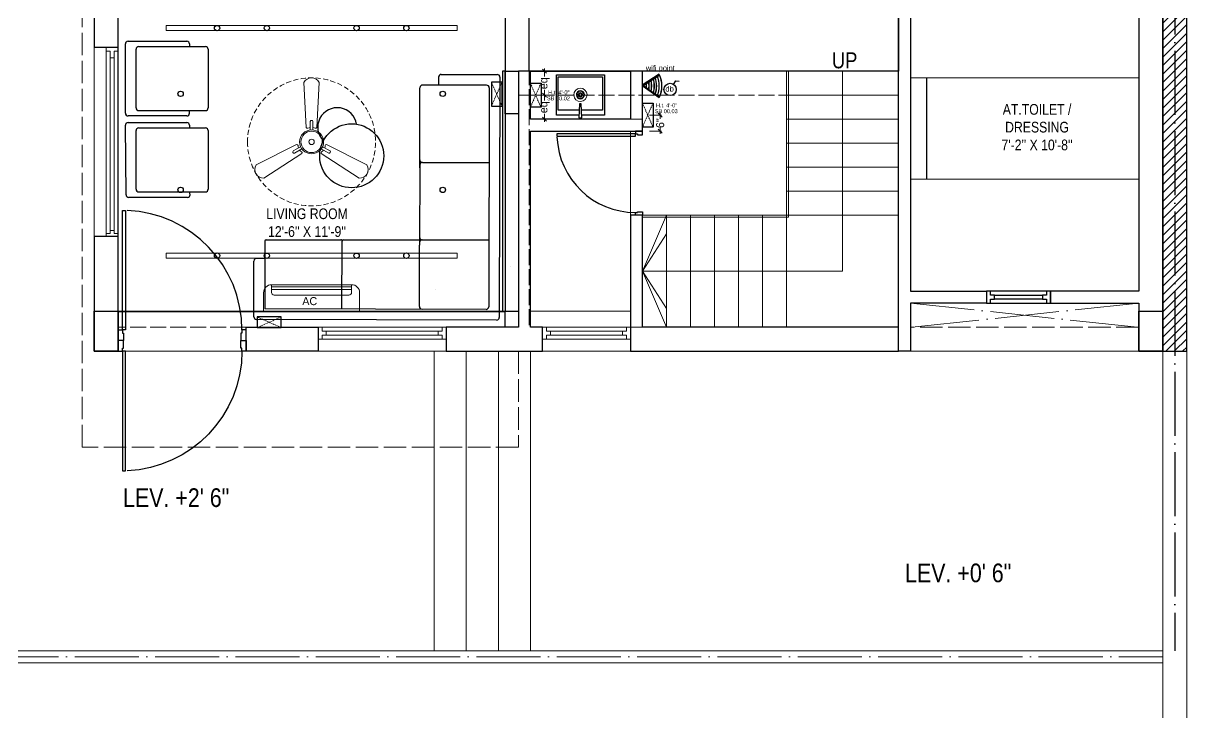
# Model space of a CAD drawing. Header units: millimetres. Extents: x 35877 to 3066687, y -650199 to -40525.
# Drawn here: x 147938.9 to 148374.9, y -179945.4 to -179685.1 of the extents above; entities that cross this region are included whole.
import ezdxf

# ---------------------------------------------------------------- set-up
doc = ezdxf.new("R2010")
doc.units = ezdxf.units.MM
doc.header["$MEASUREMENT"] = 0
doc.header["$PDMODE"] = 35
for name, pattern in [('ACAD_ISO02W100', [15, 12, -3]), ('ACAD_ISO04W100', [30, 24, -3, 0, -3]), ('DASHED', [0.75, 0.5, -0.25]), ('DASHED2', [0.375, 0.25, -0.125])]:
    doc.linetypes.add(name, pattern=pattern)
doc.layers.get('Defpoints').update_dxf_attribs({"color": 220})
for name, color, linetype, lineweight in [('$TD_AUDIT_GENERATED_(A0BDF17)', 32, 'Continuous', 30), ('COLUMN', 1, 'Continuous', 30), ('dim05', 1, 'Continuous', 13), ('el', 7, 'Continuous', 20), ('ELEC-wires', 1, 'DASHED2', 13), ('Electrical', 84, 'Continuous', 30), ('FIRST FLOOR ( TEXT )', 7, 'Continuous', 9), ('FUR', 250, 'Continuous', 0), ('FURNITURE', 32, 'Continuous', 9), ('furniture dimensions', 1, 'DASHED', 0), ('GROUND FLOOR', 7, 'Continuous', 9), ('GROUND FLOOR  ( HATCH )', 251, 'Continuous', 9), ('GROUND FLOOR  ( PLINE )', 251, 'Continuous', 30), ('GROUND FLOOR ( DW_RAIL )', 7, 'Continuous', 9), ('GROUND FLOOR ( STAIR )', 251, 'Continuous', 9), ('Labelling', 1, 'Continuous', 25), ('Text', 7, 'Continuous', 15), ('wall', 7, 'Continuous', 30), ('X_PLOT', 1, 'Continuous', 9)]:
    doc.layers.add(name, color=color, linetype=linetype, lineweight=lineweight)
for name, color, linetype in [('AR DOOR', 40, 'Continuous'), ('AR ELE-5', 134, 'Continuous'), ('GROUND FLOOR  ( Text )', 251, 'Continuous'), ('Labels and Texts', 8, 'Continuous')]:
    doc.layers.add(name, color=color, linetype=linetype)
doc.layers.add('XX~SLAB ( PLINE )', color=251, linetype='Continuous', plot=False)
doc.styles.add('century g', font='GOTHIC.TTF')
doc.styles.add("Cn_BT_0'-0", font='swissc.ttf')
doc.styles.add('KATHA', font='swissc.ttf')
doc.styles.get("Standard").update_dxf_attribs({"font": 'arial.ttf', "height": 6})
doc.styles.add('TEXT', font='eurr____.ttf')
doc.dimstyles.new('Archana', dxfattribs={"dimtxt": 2, "dimasz": 0.75, "dimexe": 0.5, "dimexo": 0.5, "dimgap": 0, "dimtad": 0, "dimzin": 0, "dimdsep": 46, "dimlunit": 4, "dimtxsty": 'century g', "dimblk": 'OBLIQUE', "dimcen": 0, "dimdle": 1, "dimclrd": 256, "dimclre": 256, "dimclrt": 256, "dimadec": 0, "dimazin": 0, "dimtfac": 1, "dimtofl": 0, "dimtmove": 1, "dimatfit": 3, "dimfxl": 1, "dimfxlon": 1, "dimtolj": 1, "dimtzin": 0, "dimlwd": -1, "dimlwe": -1, "dimarcsym": 0})

# ---------------------------------------------------------------- blocks, each defined once
blk = doc.blocks.new('*U18')
for points in [[(0, 0), (0, 1120), (-30, 1120), (-30, 0)], [(40, 0), (0, 0), (0, -30), (-10, -30), (-10, -100), (40, -100)], [(-1160, 0), (-1120, 0), (-1120, -30), (-1110, -30), (-1110, -100), (-1160, -100)]]:
    blk.add_lwpolyline(points, close=True)
at = {"layer": 'AR ELE-5', "linetype": 'ByBlock', "ltscale": 15}
blk.add_arc((2, -1), 1122, 92.373, 179.9653, dxfattribs=at)
blk = doc.blocks.new('*U20')
for points in [[(0, 0), (0, 1120), (30, 1120), (30, 0)], [(-40, 0), (0, 0), (0, -30), (10, -30), (10, -100), (-40, -100)], [(1160, 0), (1120, 0), (1120, -30), (1110, -30), (1110, -100), (1160, -100)]]:
    blk.add_lwpolyline(points, close=True)
at = {"layer": 'AR ELE-5', "linetype": 'ByBlock', "ltscale": 15}
blk.add_arc((-2, -1), 1122, 0.0347, 87.627, dxfattribs=at)
blk = doc.blocks.new('fan')
at = {"layer": 'Electrical', "lineweight": 15, "ltscale": 20}
for p, q in [((3300835.29, -509900.78), (3300836.47, -509923.43)), ((3300841.81, -509923.43), (3300842.99, -509900.78)), ((3300838.47, -509924.57), (3300838.47, -509920.25)), ((3300839.81, -509920.28), (3300839.81, -509924.57)), ((3300831.66, -509931.77), (3300811.45, -509942.07)), ((3300866.83, -509942.07), (3300846.62, -509931.77)), ((3300815.3, -509948.74), (3300834.33, -509936.39)), ((3300829.93, -509935.08), (3300833.64, -509932.93)), ((3300834.31, -509934.09), (3300830.57, -509936.25)), ((3300843.95, -509936.39), (3300862.98, -509948.74)), ((3300847.68, -509936.23), (3300843.97, -509934.09)), ((3300844.64, -509932.93), (3300848.38, -509935.09))]:
    blk.add_line(p, q, dxfattribs=at)
at = {"layer": 'Electrical', "linetype": 'DASHED', "lineweight": 15, "ltscale": 5}
blk.add_circle((3300839.14, -509930.53), 32, dxfattribs=at)
at = {"layer": 'Electrical', "lineweight": 15, "ltscale": 20}
for centre, major_axis, start_param, end_param in [((3300839.14, -509902.94), (3.12, 3.12), -0.272136, 1.842967), ((3300839.13, -509920.5), (0.501, 0.501), -0.465536, 1.983618), ((3300839.14, -509930.53), (4.24, -4.24), 3.14161, 9.424795), ((3300839.14, -509930.53), (3.77, -3.77), 1.749190548672175e-05, 6.283202799085073), ((3300837.1, -509923.08), (0.51, 0.51), 2.863014, 4.257784), ((3300839.14, -509926.42), (2.27, -2.27), 2.565057, 2.951308), ((3300839.14, -509926.42), (2.27, 2.27), 0.19032, 0.57657), ((3300841.18, -509923.08), (0.51, -0.51), 5.167028, 6.561799), ((3300831.67, -509932.49), (0.51, -0.51), 0.978238, 2.373008), ((3300839.14, -509930.53), (0.943, 0.943), 1.570814, 7.853999), ((3300846.61, -509932.49), (0.51, -0.51), 2.339416, 3.734186), ((3300830.46, -509935.55), (0.501, -0.501), 3.199655, 5.648809), ((3300835.59, -509932.58), (2.27, -2.27), 3.855511, 4.241762), ((3300835.59, -509932.58), (2.27, -2.27), 4.659452, 5.045703), ((3300833.71, -509936.02), (0.51, 0.51), -1.325776, 0.068994), ((3300844.57, -509936.02), (0.51, -0.51), 3.072633, 4.467404), ((3300842.69, -509932.58), (2.27, 2.27), 4.37911, 4.765361), ((3300842.69, -509932.58), (2.27, 2.27), 5.183051, 5.569301), ((3300847.83, -509935.54), (0.501, 0.501), 3.723254, 6.172408), ((3300815.25, -509944.32), (3.12, -3.12), 3.393055, 5.508159), ((3300863.03, -509944.32), (3.12, -3.12), 5.48745, 7.602554)]:
    blk.add_ellipse(centre, major_axis=major_axis, ratio=1, start_param=start_param, end_param=end_param, dxfattribs=at)
blk = doc.blocks.new('ac paln')
at = {"layer": 'Electrical', "lineweight": 15}
for p, q in [((389238.69, -37646.36), (389238.69, -37610.34)), ((389238.69, -37610.34), (389245.67, -37610.34)), ((389245.81, -37613.35), (389248.68, -37613.35)), ((389246.82, -37643.35), (389246.82, -37613.35)), ((389247.82, -37643.35), (389247.82, -37613.35)), ((389248.68, -37613.35), (389248.68, -37643.35)), ((389248.68, -37643.35), (389248.68, -37613.35)), ((389244.81, -37642.35), (389244.81, -37614.35)), ((389245.81, -37643.35), (389248.68, -37643.35)), ((389248.68, -37643.35), (389248.68, -37643.35)), ((389245.67, -37646.36), (389238.69, -37646.36))]:
    blk.add_line(p, q, dxfattribs=at)
for centre, start, end in [((389245.67, -37613.35), 0, 90), ((389245.67, -37643.35), 270, 0)]:
    blk.add_arc(centre, 3.01, start, end, dxfattribs=at)
at = {"layer": 'Electrical', "lineweight": 15, "extrusion": (0, 0, -1)}
for centre, start_param, end_param in [((389245.81, -37614.35), -0.785398, 0.785398), ((389245.81, -37642.35), 3.926991, 5.497787)]:
    blk.add_ellipse(centre, major_axis=(-0.71, 0.71), ratio=1, start_param=start_param, end_param=end_param, dxfattribs=at)
at = {"layer": 'Text', "style": 'TEXT'}
blk.add_text('AC', height=3, rotation=270, dxfattribs=at).set_placement((389241.02, -37624.87))
blk = doc.blocks.new('asaasd')
at = {"layer": 'Electrical', "color": 5, "lineweight": 5, "ltscale": 8}
blk.add_ellipse((4539.27, 3683.15), major_axis=(1.69, -1.84), ratio=1, start_param=-0.785398, end_param=5.497787, dxfattribs=at)
at = {"layer": 'Electrical', "color": 5, "ltscale": 8}
for major_axis, start_param, end_param in [((1.02, -1.1), -0.785398, 5.497787), ((-1.01, -0.93), 0.785398, 7.068583), ((-0.544, -0.501), 0.785398, 7.068583), ((-0.453, -0.417), 0.785398, 7.068583)]:
    blk.add_ellipse((4539.27, 3683.15), major_axis=major_axis, ratio=1, start_param=start_param, end_param=end_param, dxfattribs=at)
blk = doc.blocks.new('6616')
at = {"color": 242, "linetype": 'DASHED', "true_color": 0xcd2027}
for p, q in [((386784.79, -36915.77), (386775.78, -36911.78)), ((386784.79, -36911.78), (386775.78, -36915.77))]:
    blk.add_line(p, q, dxfattribs=at)
at = {"layer": 'ELEC-wires', "color": 5, "linetype": 'ByBlock', "lineweight": 30, "ltscale": 4}
blk.add_lwpolyline([(386775.78, -36911.78), (386784.79, -36911.78), (386784.79, -36915.77), (386775.78, -36915.77)], close=True, dxfattribs=at)
blk = doc.blocks.new('WIFI')
at = {"layer": '$TD_AUDIT_GENERATED_(A0BDF17)', "lineweight": 13, "true_color": 0xc7c8ca}
h = blk.add_hatch(color=9, dxfattribs=at)
h.dxf.hatch_style = 1
h.paths.add_polyline_path([(3320075.15, -510037.5), (3320075.24, -510037.64, -0.206837), (3320083.72, -510037.64), (3320083.82, -510037.5, 0.208331)])
h.paths.add_polyline_path([(3320075.66, -510038.29), (3320075.76, -510038.44, -0.179121), (3320083.18, -510038.42), (3320083.28, -510038.28, 0.181041)])
h.paths.add_polyline_path([(3320076.19, -510039.11), (3320076.29, -510039.25, -0.151306), (3320082.61, -510039.23), (3320082.71, -510039.09, 0.153663)])
h.paths.add_polyline_path([(3320076.65, -510039.81), (3320076.74, -510039.95, -0.127939), (3320082.13, -510039.93), (3320082.23, -510039.78, 0.130675)])
h.paths.add_polyline_path([(3320077.21, -510040.67), (3320077.31, -510040.82, -0.099586), (3320081.53, -510040.79), (3320081.63, -510040.64, 0.102799)])
h.paths.add_polyline_path([(3320077.79, -510041.56), (3320077.89, -510041.71, -0.070714), (3320080.9, -510041.69), (3320081.01, -510041.54, 0.074439)])
h.paths.add_polyline_path([(3320080.36, -510042.46, 0.045415), (3320078.39, -510042.48), (3320078.5, -510042.64, -0.041129), (3320080.25, -510042.62)])
at = {"layer": '$TD_AUDIT_GENERATED_(A0BDF17)', "color": 5, "lineweight": 53}
for q in [(3320075.15, -510037.5), (3320083.82, -510037.5)]:
    blk.add_line((3320079.34, -510043.93), q, dxfattribs=at)
at = {"layer": '$TD_AUDIT_GENERATED_(A0BDF17)', "lineweight": 13}
for centre, radius, start, end in [((3320079.48, -510047.46), 10.86, 66.4636, 113.5364), ((3320079.48, -510048.46), 10.86, 69.5551, 110.602), ((3320079.48, -510048.46), 10.69, 69.7839, 110.4045), ((3320079.48, -510049.45), 10.86, 72.6901, 107.6338), ((3320079.48, -510049.45), 10.69, 72.9716, 107.3874), ((3320079.48, -510050.29), 10.86, 75.3462, 105.1259), ((3320079.48, -510051.29), 10.86, 78.5929, 102.0702), ((3320079.48, -510051.29), 10.69, 78.9794, 101.7278), ((3320079.48, -510052.28), 10.86, 81.9217, 98.9505), ((3320079.48, -510052.28), 10.69, 82.3715, 98.5509), ((3320079.48, -510053.28), 10.86, 85.3513, 95.7524), ((3320079.48, -510053.28), 10.69, 85.8705, 95.2913)]:
    blk.add_arc(centre, radius, start, end, dxfattribs=at)
at = {"layer": '$TD_AUDIT_GENERATED_(A0BDF17)', "color": 252, "lineweight": 13, "true_color": 0x939598}
blk.add_arc((3320079.48, -510047.46), 10.69, 66.6419, 113.3863, dxfattribs=at)
at = {"layer": 'Labels and Texts', "lineweight": 13}
blk.add_arc((3320079.48, -510050.29), 10.69, 75.6739, 104.837, dxfattribs=at)
blk = doc.blocks.new('_Oblique')
at = {"layer": 'wall', "color": 0, "lineweight": -2}
blk.add_line((-0.5, -0.5), (0.5, 0.5), dxfattribs=at)
blk = doc.blocks.new('*D702')
at = {"layer": 'Defpoints', "color": 0, "linetype": 'Continuous', "lineweight": 0, "transparency": 16777216}
for p in [(148128.93, -179703.07), (148128.93, -179712.07), (148134.26, -179712.07)]:
    blk.add_point(p, dxfattribs=at)
at = {"layer": 'furniture dimensions', "color": 5, "linetype": 'ByBlock', "transparency": 16777216}
blk.add_line((148130.26, -179703.07), (148134.76, -179703.07), dxfattribs=at)
at = {"layer": 'furniture dimensions', "color": 5, "linetype": 'Continuous', "transparency": 16777216}
for p, q in [((148134.26, -179702.07), (148134.26, -179705.05)), ((148130.26, -179712.07), (148134.76, -179712.07)), ((148134.26, -179713.07), (148134.26, -179710.08))]:
    blk.add_line(p, q, dxfattribs=at)
at = {"layer": 'furniture dimensions', "color": 5, "linetype": 'Continuous', "transparency": 16777216, "xscale": 1.5, "yscale": 1.5, "zscale": 1.5}
for p, rotation in [((148134.26, -179703.07), 90), ((148134.26, -179712.07), 270)]:
    blk.add_blockref('_Oblique', p, dxfattribs=dict(at, rotation=rotation))
at = {"layer": 'furniture dimensions', "linetype": 'Continuous', "lineweight": 0, "transparency": 16777216, "insert": (148134.26, -179707.57), "char_height": 3, "attachment_point": 5, "rotation": 90, "style": 'century g'}
blk.add_mtext('\\A1;eq', dxfattribs=at)
blk = doc.blocks.new('*D703')
at = {"layer": 'Defpoints', "color": 0, "linetype": 'Continuous', "lineweight": 0, "transparency": 16777216}
for p in [(148128.93, -179712.07), (148134.26, -179712.07), (148128.93, -179721.07)]:
    blk.add_point(p, dxfattribs=at)
at = {"layer": 'furniture dimensions', "color": 5, "linetype": 'Continuous', "transparency": 16777216}
for p, q in [((148130.26, -179712.07), (148134.76, -179712.07)), ((148134.26, -179711.07), (148134.26, -179714.05)), ((148134.26, -179722.07), (148134.26, -179719.08))]:
    blk.add_line(p, q, dxfattribs=at)
at = {"layer": 'furniture dimensions', "color": 5, "linetype": 'ByBlock', "transparency": 16777216}
blk.add_line((148130.26, -179721.07), (148134.76, -179721.07), dxfattribs=at)
at = {"layer": 'furniture dimensions', "color": 5, "linetype": 'Continuous', "transparency": 16777216, "xscale": 1.5, "yscale": 1.5, "zscale": 1.5}
for p, rotation in [((148134.26, -179712.07), 90), ((148134.26, -179721.07), 270)]:
    blk.add_blockref('_Oblique', p, dxfattribs=dict(at, rotation=rotation))
at = {"layer": 'furniture dimensions', "linetype": 'Continuous', "lineweight": 0, "transparency": 16777216, "insert": (148134.26, -179716.57), "char_height": 3, "attachment_point": 5, "rotation": 90, "style": 'century g'}
blk.add_mtext('\\A1;eq', dxfattribs=at)
blk = doc.blocks.new('*D706')
at = {"layer": 'Defpoints', "color": 0, "linetype": 'Continuous', "lineweight": 0, "transparency": 16777216}
for p in [(148172.92, -179719.5), (148170.93, -179725.57), (148177.6, -179725.57)]:
    blk.add_point(p, dxfattribs=at)
at = {"layer": 'furniture dimensions', "color": 5, "linetype": 'ByBlock', "transparency": 16777216}
blk.add_line((148173.6, -179719.5), (148178.1, -179719.5), dxfattribs=at)
at = {"layer": 'furniture dimensions', "color": 5, "linetype": 'Continuous', "transparency": 16777216}
for p, q in [((148177.6, -179718.5), (148177.6, -179720.92)), ((148177.6, -179726.57), (148177.6, -179724.15)), ((148173.6, -179725.57), (148178.1, -179725.57))]:
    blk.add_line(p, q, dxfattribs=at)
at = {"layer": 'furniture dimensions', "color": 5, "linetype": 'Continuous', "transparency": 16777216, "xscale": 1.5, "yscale": 1.5, "zscale": 1.5}
for p, rotation in [((148177.6, -179719.5), 90), ((148177.6, -179725.57), 270)]:
    blk.add_blockref('_Oblique', p, dxfattribs=dict(at, rotation=rotation))
at = {"layer": 'furniture dimensions', "linetype": 'Continuous', "lineweight": 0, "transparency": 16777216, "insert": (148177.6, -179722.53), "char_height": 3, "attachment_point": 5, "rotation": 90, "style": 'century g'}
blk.add_mtext('\\A1;6"', dxfattribs=at)

msp = doc.modelspace()

# ---------------------------------------------------------------- hatches: boundary and pattern name
at = {"layer": 'GROUND FLOOR  ( HATCH )', "transparency": 33554687}
h = msp.add_hatch(dxfattribs=at)
h.set_pattern_fill('ANSI31', color=6, scale=18, style=0)
h.set_pattern_definition([(45, (31834.2412, -17188.855), (-1.590990258, 1.590990258), [])])
h.paths.add_polyline_path([(148374.927, -179464.529), (148365.927, -179464.529), (148365.927, -179808.029), (148374.927, -179808.029)])

# ---------------------------------------------------------------- linework, layer by layer
at = {"layer": 'COLUMN', "transparency": 33554687, "elevation": -0.005}
for points in [[(147965.427, -179793.029), (147974.427, -179793.029), (147974.427, -179808.029), (147965.427, -179808.029)], [(148356.927, -179793.029), (148365.927, -179793.029), (148365.927, -179808.029), (148356.927, -179808.029)]]:
    msp.add_lwpolyline(points, close=True, dxfattribs=at)
at = {"layer": 'FUR', "transparency": 33554687}
msp.add_line((148121.296, -179776.341, -0.005), (148121.296, -179776.341, -0.005), dxfattribs=at)
msp.add_line((148121.296, -179776.341, -0.005), (148121.296, -179776.341, -0.005), dxfattribs=at)
at = {"layer": 'FUR', "color": 9, "lineweight": 30, "true_color": 0xc7c8ca, "transparency": 33554687}
msp.add_line((148093.331, -179784.888, -0.005), (148093.331, -179784.888, -0.005), dxfattribs=at)
at = {"layer": 'FURNITURE', "color": 9, "lineweight": 30, "true_color": 0xc7c8ca, "transparency": 33554687}
for p, q in [((147977.155, -179718.81, -0.005), (147977.155, -179692.81, -0.005)), ((147978.155, -179691.81, -0.005), (148000.155, -179691.81, -0.005)), ((147982.155, -179693.81, -0.005), (148007.155, -179693.81, -0.005)), ((148001.155, -179692.81, -0.005), (148001.155, -179693.81, -0.005)), ((147981.155, -179716.81, -0.005), (147981.155, -179694.81, -0.005)), ((148008.155, -179694.81, -0.005), (148008.155, -179716.81, -0.005)), ((148119.427, -179703.029, -0.005), (148118.427, -179703.029, -0.005)), ((148118.427, -179703.029, -0.005), (148118.427, -179793.03, -0.005)), ((148094.527, -179705.236, -0.005), (148094.519, -179708.236, -0.005)), ((148095.529, -179704.239, -0.005), (148116.529, -179704.293, -0.005)), ((148117.526, -179705.296, -0.005), (148117.291, -179795.341, -0.005)), ((148087.46, -179739.215, -0.005), (148087.529, -179709.216, -0.005)), ((148112.514, -179708.289, -0.005), (148088.532, -179708.218, -0.005)), ((148113.516, -179709.285, -0.005), (148113.302, -179791.33, -0.005)), ((148000.155, -179719.81, -0.005), (147978.155, -179719.81, -0.005)), ((147982.155, -179717.81, -0.005), (147985.155, -179717.81, -0.005)), ((147985.155, -179717.81, -0.005), (148007.155, -179717.81, -0.005)), ((148001.155, -179718.81, -0.005), (148001.155, -179717.81, -0.005)), ((147977.419, -179749.328, -0.005), (147977.155, -179723.31, -0.005)), ((147978.155, -179722.31, -0.005), (148000.155, -179722.31, -0.005)), ((147982.155, -179724.31, -0.005), (148007.155, -179724.31, -0.005)), ((148001.155, -179723.31, -0.005), (148001.155, -179724.31, -0.005)), ((147981.155, -179747.31, -0.005), (147981.155, -179725.31, -0.005)), ((148008.155, -179725.31, -0.005), (148008.155, -179747.31, -0.005)), ((148087.454, -179738.224, -0.005), (148087.385, -179768.204, -0.005)), ((148088.457, -179737.226, -0.005), (148113.444, -179737.293, -0.005)), ((148000.419, -179750.328, -0.005), (147978.419, -179750.328, -0.005)), ((147982.155, -179748.31, -0.005), (147985.155, -179748.31, -0.005)), ((147985.155, -179748.31, -0.005), (148007.155, -179748.31, -0.005)), ((148001.419, -179749.328, -0.005), (148001.155, -179748.31, -0.005)), ((148029.368, -179766.704, -0.005), (148029.368, -179792.106, -0.005)), ((148029.869, -179766.205, -0.005), (148057.937, -179766.225, -0.005)), ((148058.325, -179792.183, -0.005), (148058.394, -179766.719, -0.005)), ((148058.893, -179766.225, -0.005), (148113.363, -179766.264, -0.005)), ((148087.315, -179791.261, -0.005), (148087.385, -179768.204, -0.005)), ((148029.348, -179773.211, -0.005), (148026.348, -179773.204, -0.005)), ((148025.292, -179795.095, -0.005), (148025.346, -179774.201, -0.005)), ((147974.43, -179799.029, -0.005), (147974.427, -179793.047, -0.005)), ((147974.427, -179793.068, -0.005), (148119.427, -179793.068, -0.005)), ((148112.299, -179792.328, -0.005), (148029.368, -179792.106, -0.005)), ((148116.289, -179796.338, -0.005), (148026.289, -179796.098, -0.005))]:
    msp.add_line(p, q, dxfattribs=at)
at = {"layer": 'FURNITURE', "color": 1, "lineweight": 0, "transparency": 33554687, "elevation": -0.005}
for points in [[(147992.409, -179685.929), (148101.551, -179685.929), (148101.551, -179687.805), (147992.409, -179687.805)], [(147992.409, -179773.13), (148101.551, -179773.13), (148101.551, -179771.254), (147992.409, -179771.254)]]:
    msp.add_lwpolyline(points, close=True, dxfattribs=at)
at = {"layer": 'FURNITURE', "color": 9, "lineweight": 30, "true_color": 0xc7c8ca, "transparency": 33554687, "elevation": -0.005}
for points in [[(148147.18, -179719.489), (148138.669, -179719.475), (148138.678, -179704.381), (148156.678, -179704.401), (148156.669, -179719.495), (148148.156, -179719.49)], [(148147.268, -179717.689), (148139.39, -179717.675), (148139.397, -179705.101), (148155.957, -179705.121), (148155.95, -179717.694), (148148.071, -179717.689)]]:
    msp.add_lwpolyline(points, dxfattribs=at)
at = {"layer": 'FURNITURE', "color": 1, "lineweight": 30, "ltscale": 4, "transparency": 33554687, "elevation": -0.005}
msp.add_lwpolyline([(148182.573, -179707.974), (148183.491, -179706.649), (148184.674, -179706.836)], dxfattribs=at)
at = {"layer": 'FURNITURE', "color": 9, "lineweight": 30, "true_color": 0xc7c8ca, "transparency": 33554687, "elevation": -0.005}
msp.add_lwpolyline([(148147.957, -179715.273), (148147.385, -179715.273), (148147.127, -179720.569), (148148.208, -179720.57)], close=True, dxfattribs=at)
at = {"layer": 'FURNITURE', "color": 240, "lineweight": 30, "true_color": 0xed1f24, "transparency": 33554687}
for centre in [(148011.513, -179686.867, -0.005), (148030.161, -179686.854, -0.005), (148063.798, -179686.854, -0.005), (148082.446, -179686.867, -0.005), (147997.86, -179711.529, -0.005), (148096.1, -179711.529, -0.005), (147997.86, -179747.529, -0.005), (148096.1, -179747.529, -0.005), (148011.513, -179772.192, -0.005), (148030.161, -179772.205, -0.005), (148063.798, -179772.205, -0.005), (148082.446, -179772.192, -0.005)]:
    msp.add_circle(centre, 1, dxfattribs=at)
at = {"layer": 'FURNITURE', "color": 1, "lineweight": 30, "ltscale": 4, "transparency": 33554687}
msp.add_circle((148181.288, -179709.871, -0.005), 2.291, dxfattribs=at)
at = {"layer": 'FURNITURE', "color": 9, "lineweight": 30, "true_color": 0xc7c8ca, "transparency": 33554687}
for centre, radius in [((148147.673, -179711.928, -0.005), 0.72), ((148061.961, -179734.762, 0.064), 12)]:
    msp.add_circle(centre, radius, dxfattribs=at)
for centre, radius, start, end in [((147978.155, -179692.81, -0.005), 1, 90, 180), ((147982.155, -179694.81, -0.005), 1, 90, 180), ((148000.155, -179692.81, -0.005), 1, 0, 90), ((148007.155, -179694.81, -0.005), 1, 0, 90), ((148095.527, -179705.239, -0.005), 1, 89.852, 179.852), ((148116.526, -179705.293, -0.005), 1, 359.852, 89.852), ((148088.529, -179709.218, -0.005), 1, 89.852, 179.852), ((148112.516, -179709.289, -0.005), 1, 0.148, 90.148), ((147978.155, -179718.81, -0.005), 1, 180, 270), ((147982.155, -179716.81, -0.005), 1, 180, 270), ((148000.155, -179718.81, -0.005), 1, 270, 0), ((148007.155, -179716.81, -0.005), 1, 270, 0), ((148056.553, -179724.05, 0.064), 7.313, 9.04978, 224.53227), ((147978.155, -179723.31, -0.005), 1, 90, 180), ((147982.155, -179725.31, -0.005), 1, 90, 180), ((148000.155, -179723.31, -0.005), 1, 0, 90), ((148007.155, -179725.31, -0.005), 1, 0, 90), ((148088.454, -179738.226, -0.005), 1, 89.852, 179.852), ((148088.46, -179736.226, -0.005), 1, 179.852, 269.852), ((147978.419, -179749.328, -0.005), 1, 180, 270), ((147982.155, -179747.31, -0.005), 1, 180, 270), ((148000.419, -179749.328, -0.005), 1, 270, 0), ((148007.155, -179747.31, -0.005), 1, 270, 0), ((148029.868, -179766.705, -0.005), 0.5, 89.852, 179.852), ((148057.894, -179766.723, -0.005), 0.5, 359.852, 89.852), ((148058.894, -179766.725, -0.005), 0.5, 89.852, 179.852), ((148088.38, -179767.246, -0.005), 1, 89.852, 179.852), ((148088.385, -179765.246, -0.005), 1, 179.852, 269.852), ((148026.346, -179774.204, -0.005), 1, 89.852, 179.852), ((148088.315, -179791.263, -0.005), 1, 179.852, 269.852), ((148088.315, -179791.263, -0.005), 1, 179.852, 269.852), ((148112.302, -179791.328, -0.005), 1, 269.852, 359.852), ((148026.292, -179795.098, -0.005), 1, 179.852, 269.852), ((148116.291, -179795.338, -0.005), 1, 269.852, 359.852)]:
    msp.add_arc(centre, radius, start, end, dxfattribs=at)
at = {"layer": 'furniture dimensions', "color": 9, "linetype": 'Continuous', "lineweight": 30, "true_color": 0xc7c8ca, "transparency": 33554687}
for p, q in [((147974.427, -179793.068, -0.005), (147974.427, -179657.529, -0.005)), ((148119.427, -179657.529, -0.005), (148119.427, -179793.068, -0.005)), ((148119.427, -179793.068, -0.005), (147974.427, -179793.068, -0.005))]:
    msp.add_line(p, q, dxfattribs=at)
at = {"layer": 'furniture dimensions', "color": 9, "linetype": 'Continuous', "lineweight": 30, "true_color": 0xc7c8ca, "transparency": 33554687, "elevation": -0.005}
for points in [[(148128.427, -179662.529), (148266.927, -179662.529), (148266.927, -179703.029), (148128.427, -179703.029)], [(148128.927, -179703.029), (148166.427, -179703.029), (148166.427, -179721.029), (148128.927, -179721.029)]]:
    msp.add_lwpolyline(points, close=True, dxfattribs=at)
at = {"layer": 'GROUND FLOOR', "transparency": 33554687}
for p, q in [((148365.927, -179424.481, -0.005), (148365.927, -179945.413, -0.005)), ((148374.927, -179424.481, -0.005), (148374.927, -179945.413, -0.005)), ((148266.927, -179653.529, -0.005), (148266.927, -179808.029, -0.005)), ((147974.427, -179658.029, -0.005), (147974.427, -179808.029, -0.005)), ((147974.427, -179658.029, -0.005), (147974.427, -179808.029, -0.005)), ((148356.927, -179658.029, -0.005), (148356.927, -179785.529, -0.005)), ((148271.427, -179662.529, -0.005), (148271.427, -179785.529, -0.005)), ((147965.427, -179694.029, -0.005), (147965.427, -179765.029, -0.005)), ((147974.427, -179694.029, -0.005), (147965.427, -179694.029, -0.005)), ((148166.427, -179721.029, -0.005), (148166.427, -179703.029, -0.005)), ((148170.927, -179725.529, -0.005), (148170.927, -179703.029, -0.005)), ((148271.427, -179705.529, -0.005), (148356.927, -179705.529, -0.005)), ((148166.427, -179808.029, -0.005), (148166.427, -179725.529, -0.005)), ((148271.427, -179743.529, -0.005), (148356.927, -179743.529, -0.005)), ((148170.927, -179799.029, -0.005), (148170.927, -179757.029, -0.005)), ((147974.427, -179765.029, -0.005), (147965.427, -179765.029, -0.005)), ((148302.927, -179785.529, -0.005), (148356.927, -179785.529, -0.005)), ((148323.927, -179785.529, -0.005), (148323.927, -179790.029, -0.005)), ((148271.427, -179790.029, -0.005), (148271.427, -179808.029, -0.005)), ((148302.927, -179790.029, -0.005), (148356.927, -179790.029, -0.005)), ((148356.927, -179790.029, -0.005), (148356.927, -179808.029, -0.005)), ((148124.427, -179799.029, -0.005), (148022.427, -179799.029, -0.005)), ((148022.427, -179799.029, -0.005), (148022.427, -179808.029, -0.005)), ((148266.927, -179799.029, -0.005), (148133.427, -179799.029, -0.005)), ((148365.927, -179808.029, -0.005), (147965.427, -179808.029, -0.005)), ((148092.927, -179808.029, -0.005), (148092.927, -179920.279, -0.005)), ((148104.927, -179808.029, -0.005), (148104.927, -179920.279, -0.005)), ((148116.927, -179808.029, -0.005), (148116.927, -179920.279, -0.005)), ((148128.927, -179808.029, -0.005), (148128.927, -179920.279, -0.005)), ((147870.177, -179920.279, -0.005), (148365.927, -179920.279, -0.005)), ((147865.677, -179924.779, -0.005), (148365.927, -179924.779, -0.005))]:
    msp.add_line(p, q, dxfattribs=at)
at = {"layer": 'GROUND FLOOR', "color": 1, "linetype": 'ACAD_ISO04W100', "transparency": 33554687}
for p, q in [((148370.427, -179424.481, -0.005), (148370.427, -179808.029, -0.005)), ((148271.427, -179790.029, -0.005), (148356.927, -179799.029, -0.005)), ((148356.927, -179790.029, -0.005), (148271.427, -179799.029, -0.005))]:
    msp.add_line(p, q, dxfattribs=at)
at = {"layer": 'GROUND FLOOR', "color": 5, "transparency": 33554687}
msp.add_line((148170.927, -179725.529, -0.005), (148128.927, -179725.529, -0.005), dxfattribs=at)
at = {"layer": 'GROUND FLOOR', "linetype": 'ACAD_ISO02W100', "ltscale": 0.7, "transparency": 33554687}
msp.add_line((148356.927, -179799.029, -0.005), (148271.427, -179799.029, -0.005), dxfattribs=at)
at = {"layer": 'GROUND FLOOR', "color": 1, "linetype": 'ACAD_ISO04W100', "transparency": 33554687, "elevation": -0.005}
msp.add_lwpolyline([(148365.927, -179460.029), (147867.927, -179460.029), (147867.927, -179922.529), (148365.927, -179922.529)], dxfattribs=at)
at = {"layer": 'GROUND FLOOR', "color": 6, "lineweight": 30, "transparency": 33554687, "elevation": -0.005}
msp.add_lwpolyline([(148374.927, -179464.529), (148365.927, -179464.529), (148365.927, -179808.029), (148374.927, -179808.029)], close=True, dxfattribs=at)
at = {"layer": 'GROUND FLOOR', "color": 1, "linetype": 'ACAD_ISO02W100', "ltscale": 0.7, "transparency": 33554687, "elevation": -0.005}
msp.add_lwpolyline([(148124.427, -179808.029), (148124.427, -179844.029), (147960.927, -179844.029), (147960.927, -179491.529), (147965.427, -179491.529)], dxfattribs=at)
at = {"layer": 'GROUND FLOOR', "transparency": 33554687, "elevation": -0.005}
msp.add_lwpolyline([(148224.927, -179703.029), (148224.927, -179757.029), (148170.927, -179757.029)], dxfattribs=at)
at = {"layer": 'GROUND FLOOR  ( PLINE )', "lineweight": 0, "transparency": 33554687}
msp.add_line((148166.427, -179793.029, -0.005), (148128.927, -179793.029, -0.005), dxfattribs=at)
at = {"layer": 'GROUND FLOOR  ( PLINE )', "transparency": 33554687, "elevation": -0.005}
for points in [[(148365.927, -179515.529), (148320.927, -179515.529), (148320.927, -179524.529), (148361.427, -179524.529), (148361.427, -179653.529), (148325.431, -179653.528), (148325.431, -179658.028), (148356.927, -179658.029), (148356.927, -179785.529), (148323.927, -179785.529), (148323.927, -179790.029), (148356.927, -179790.029), (148356.927, -179808.029), (148365.927, -179808.029)], [(147974.427, -179658.029), (148007.371, -179658.029), (148007.371, -179653.529), (147974.427, -179653.529), (147974.427, -179643.029), (147965.427, -179643.029), (147965.427, -179694.029), (147974.427, -179694.029)], [(148266.927, -179799.029), (148170.927, -179799.029), (148170.927, -179757.029), (148166.427, -179757.029), (148166.427, -179808.029), (148266.927, -179808.029)], [(147974.427, -179765.029), (147965.427, -179765.029), (147965.427, -179808.029), (147974.427, -179808.029)], [(148022.427, -179799.029), (148049.427, -179799.029), (148049.427, -179808.029), (148022.427, -179808.029)]]:
    msp.add_lwpolyline(points, close=True, dxfattribs=at)
for points in [[(148271.427, -179785.529), (148299.922, -179785.529), (148299.922, -179790.029), (148271.427, -179790.029), (148271.427, -179808.029), (148266.927, -179808.029), (148266.927, -179653.529), (148295.427, -179653.529), (148295.427, -179658.029), (148281.927, -179658.029)], [(148271.427, -179662.529), (148271.427, -179785.529)], [(148128.927, -179799.029), (148128.927, -179725.529), (148170.927, -179725.529), (148170.927, -179703.029), (148166.427, -179703.029), (148166.427, -179721.029), (148128.927, -179721.029), (148128.927, -179703.029), (148124.427, -179703.029), (148124.427, -179799.029), (148097.427, -179799.029), (148097.427, -179808.029), (148128.927, -179808.029)], [(148277.427, -179705.529), (148277.427, -179743.529)], [(148128.927, -179808.029), (148128.927, -179808.029), (148133.427, -179808.029), (148133.427, -179799.029), (148128.927, -179799.029)]]:
    msp.add_lwpolyline(points, dxfattribs=at)
at = {"layer": 'GROUND FLOOR ( DW_RAIL )', "transparency": 33554687, "elevation": -0.005}
for points in [[(147974.427, -179765.029), (147974.427, -179763.832), (147972.927, -179763.832), (147972.927, -179762.766), (147971.427, -179762.766), (147971.427, -179698.029), (147972.927, -179698.029), (147972.927, -179695.529), (147974.427, -179695.529), (147974.427, -179694.029), (147969.927, -179694.029), (147969.927, -179695.529), (147971.427, -179695.529), (147971.427, -179698.029), (147972.927, -179698.029), (147972.927, -179762.766), (147971.427, -179762.766), (147971.427, -179763.901), (147969.927, -179763.901), (147969.927, -179765.029), (147974.427, -179765.029), (147974.427, -179694.029), (147969.927, -179694.029), (147969.927, -179765.029)], [(148049.427, -179799.029), (148097.427, -179799.029), (148097.427, -179808.029), (148049.427, -179808.029)], [(148097.427, -179799.029), (148095.927, -179799.029), (148095.927, -179800.529), (148094.427, -179800.529), (148094.427, -179802.029), (148052.427, -179802.029), (148052.427, -179800.529), (148050.927, -179800.529), (148050.927, -179799.029), (148049.427, -179799.029), (148049.427, -179803.529), (148050.927, -179803.529), (148050.927, -179802.029), (148052.427, -179802.029), (148052.427, -179800.529), (148094.427, -179800.529), (148094.427, -179802.029), (148095.927, -179802.029), (148095.927, -179803.529), (148097.427, -179803.529), (148097.427, -179799.029), (148049.427, -179799.029), (148049.427, -179803.529), (148097.427, -179803.529)], [(148166.427, -179799.029), (148164.927, -179799.029), (148164.927, -179800.529), (148163.427, -179800.529), (148163.427, -179802.029), (148136.427, -179802.029), (148136.427, -179800.529), (148134.927, -179800.529), (148134.927, -179799.029), (148133.427, -179799.029), (148133.427, -179803.529), (148134.927, -179803.529), (148134.927, -179802.029), (148136.427, -179802.029), (148136.427, -179800.529), (148163.427, -179800.529), (148163.427, -179802.029), (148164.927, -179802.029), (148164.927, -179803.529), (148166.427, -179803.529), (148166.427, -179799.029), (148133.427, -179799.029), (148133.427, -179803.529), (148166.427, -179803.529)]]:
    msp.add_lwpolyline(points, close=True, dxfattribs=at)
at = {"layer": 'GROUND FLOOR ( STAIR )', "transparency": 33554687}
for p, q in [((148266.927, -179703.029, -0.005), (148224.927, -179703.029, -0.005)), ((148224.927, -179703.029, -0.005), (148224.927, -179799.029, -0.005)), ((148266.927, -179712.029, -0.005), (148224.927, -179712.029, -0.005)), ((148266.927, -179721.029, -0.005), (148224.927, -179721.029, -0.005)), ((148266.927, -179730.029, -0.005), (148224.927, -179730.029, -0.005)), ((148266.927, -179739.029, -0.005), (148224.927, -179739.029, -0.005)), ((148266.927, -179748.029, -0.005), (148224.927, -179748.029, -0.005)), ((148266.927, -179757.029, -0.005), (148170.927, -179757.029, -0.005)), ((148179.927, -179757.029, -0.005), (148179.927, -179799.029, -0.005)), ((148188.927, -179757.029, -0.005), (148188.927, -179799.029, -0.005)), ((148197.927, -179757.029, -0.005), (148197.927, -179799.029, -0.005)), ((148206.927, -179757.029, -0.005), (148206.927, -179799.029, -0.005)), ((148215.927, -179757.029, -0.005), (148215.927, -179799.029, -0.005))]:
    msp.add_line(p, q, dxfattribs=at)
at = {"layer": 'GROUND FLOOR ( STAIR )', "color": 5, "linetype": 'ACAD_ISO02W100', "ltscale": 0.7, "transparency": 33554687}
msp.add_line((148170.927, -179721.029, -0.005), (148128.927, -179721.029, -0.005), dxfattribs=at)
at = {"layer": 'GROUND FLOOR ( STAIR )', "transparency": 33554687, "elevation": -0.005}
msp.add_lwpolyline([(148170.927, -179778.029), (148179.927, -179757.029), (148179.927, -179764.029), (148170.927, -179778.029), (148179.927, -179799.029), (148179.927, -179792.029), (148170.927, -179778.029), (148245.927, -179778.029), (148245.927, -179703.029)], dxfattribs=at)
msp.add_lwpolyline([(148170.927, -179757.029), (148224.927, -179757.029), (148224.927, -179703.029), (148225.627, -179703.029), (148225.627, -179757.729), (148170.927, -179757.729)], close=True, dxfattribs=at)
at = {"layer": 'Labelling', "color": 251, "linetype": 'ACAD_ISO02W100', "lineweight": 0, "ltscale": 0.5, "true_color": 0x636466, "transparency": 33554687}
for p, q in [((148119.427, -179798.279, -0.005), (148119.427, -179524.529, -0.005)), ((148128.427, -179798.279, -0.005), (148128.427, -179524.529, -0.005)), ((148128.927, -179703.029, -0.005), (148266.927, -179703.029, -0.005)), ((148124.427, -179712.029, -0.005), (148266.927, -179712.029, -0.005)), ((148022.427, -179799.029, -0.005), (147974.427, -179799.029, -0.005))]:
    msp.add_line(p, q, dxfattribs=at)
at = {"layer": 'Labelling', "lineweight": 30, "ltscale": 10, "transparency": 33554687, "elevation": -0.005}
for points in [[(148119.427, -179703.029), (148124.427, -179703.029), (148124.427, -179719.029), (148119.427, -179719.029)], [(148119.427, -179793.029), (148124.427, -179793.029), (148124.427, -179799.029), (148119.427, -179799.029)]]:
    msp.add_lwpolyline(points, close=True, dxfattribs=at)
at = {"layer": 'X_PLOT', "linetype": 'ACAD_ISO04W100', "lineweight": 30, "transparency": 33554687}
msp.add_line((148370.427, -179424.481, -0.005), (148370.427, -179920.279, -0.005), dxfattribs=at)
at = {"layer": 'XX~SLAB ( PLINE )', "transparency": 33554687, "elevation": -0.005}
msp.add_lwpolyline([(148323.922, -179785.529), (148322.422, -179785.529), (148322.422, -179787.029), (148320.922, -179787.029), (148320.922, -179788.529), (148302.922, -179788.529), (148302.922, -179787.029), (148301.422, -179787.029), (148301.422, -179785.529), (148299.922, -179785.529), (148299.922, -179790.029), (148301.422, -179790.029), (148301.422, -179788.529), (148302.922, -179788.529), (148302.922, -179787.029), (148320.922, -179787.029), (148320.922, -179788.529), (148322.422, -179788.529), (148322.422, -179790.029), (148323.922, -179790.029), (148323.922, -179785.529), (148299.922, -179785.529), (148299.922, -179790.029), (148323.922, -179790.029)], close=True, dxfattribs=at)

# ---------------------------------------------------------------- block references
at = {"color": 1, "lineweight": 35, "transparency": 33554687, "rotation": 270}
msp.add_blockref('WIFI', (658214.857, 3140370.892, -0.005), dxfattribs=at)
at = {"transparency": 33554687, "xscale": -1}
msp.add_blockref('asaasd', (152686.942, -183395.078, -0.005), dxfattribs=at)
at = {"layer": 'AR DOOR', "linetype": 'ByBlock', "lineweight": -2, "transparency": 33554687, "extrusion": (0, 0, -1)}
for name, p, xscale, yscale, zscale, rotation in [('*U18', (-148168.302, -179726.579, 0.005), -0.02624999999989069, 0.02624999999989069, -0.02624999999989069, 270), ('*U20', (-147976.027, -179808.029, 0.005), 0.04000000000002399, 0.04000000000002399, -0.04000000000002399, 180)]:
    msp.add_blockref(name, p, dxfattribs=dict(at, xscale=xscale, yscale=yscale, zscale=zscale, rotation=rotation))
at = {"layer": 'AR DOOR', "linetype": 'ByBlock', "lineweight": -2, "transparency": 33554687, "extrusion": (0, 0, -1), "xscale": -0.04000000000002399, "yscale": 0.04000000000002399, "zscale": -0.04000000000002399}
msp.add_blockref('*U20', (-147976.027, -179800.029, 0.005), dxfattribs=at)
at = {"layer": 'dim05', "color": 1, "lineweight": 35, "transparency": 33554687, "xscale": -0.7500069902881101, "yscale": 0.7500069902881101, "zscale": 0.7500069902881101}
msp.add_blockref('fan', (2623699.356, 202721.931, -0.005), dxfattribs=at)
at = {"layer": 'el', "color": 1, "transparency": 33554687, "xscale": -1}
for p, rotation in [((111202.533, 207068.634, -0.005), 90.00000000012014), ((-238749.231, -216710.937, -0.005), 180.0000000001202)]:
    msp.add_blockref('6616', p, dxfattribs=dict(at, rotation=rotation))
at = {"layer": 'el', "color": 1, "transparency": 33554687, "rotation": 90}
for p in [(111217.143, -566492.355, -0.005), (111259.143, -566499.786, -0.005)]:
    msp.add_blockref('6616', p, dxfattribs=at)
at = {"layer": 'el', "color": 18, "true_color": 0x000000, "transparency": 33554687, "rotation": 90}
msp.add_blockref('ac paln', (110418.577, -569031.756, -0.005), dxfattribs=at)

# ---------------------------------------------------------------- texts
at = {"layer": 'Electrical', "color": 5, "transparency": 33554687}
for s, height, p in [('wifi point', 2, (148172.204, -179702.861, 0.023)), ('SB 00.02 ', 1.5, (148135.13, -179713.953, -0.005)), ('SB 00.03 ', 1.5, (148175.539, -179718.777, -0.005))]:
    msp.add_text(s, height=height, dxfattribs=at).set_placement(p)
at = {"layer": 'Electrical', "color": 240, "true_color": 0xed1f24, "transparency": 33554687}
for p in [(148135.581, -179711.755, -0.005), (148175.99, -179716.579, -0.005)]:
    msp.add_text('H.t. 4\'-0"', height=1.5, dxfattribs=at).set_placement(p)
at = {"layer": 'Electrical', "color": 1, "transparency": 33554687, "insert": (148182.71, -179708.636, -0.005), "char_height": 2.0357, "attachment_point": 3}
msp.add_mtext_dynamic_manual_height_columns('db', width=2.03575, gutter_width=0.679, heights=[2.601], dxfattribs=at)
at = {"layer": 'FIRST FLOOR ( TEXT )', "transparency": 33554687, "char_height": 4, "attachment_point": 5, "style": 'KATHA'}
for s, insert in [("AT.TOILET /\\PDRESSING\\P7'-2'' X 10'-8''", (148318.834, -179724.046, -0.005)), ("LIVING ROOM\\P12'-6'' X 11'-9''", (148045.222, -179759.839, -0.011))]:
    msp.add_mtext(s, dxfattribs=dict(at, insert=insert))
at = {"layer": 'GROUND FLOOR  ( Text )', "transparency": 33554687, "insert": (148246.715, -179699.004, -0.005), "char_height": 6, "attachment_point": 5, "style": "Cn_BT_0'-0"}
msp.add_mtext('UP', dxfattribs=at)
at = {"layer": 'GROUND FLOOR  ( Text )', "color": 1, "transparency": 33554687, "char_height": 7, "attachment_point": 5, "style": "Cn_BT_0'-0"}
for s, insert in [('LEV. +2\' 6"', (147996.17, -179862.961, -0.005)), ('LEV. +0\' 6"', (148289.258, -179891.169, -0.005))]:
    msp.add_mtext(s, dxfattribs=dict(at, insert=insert))

# ---------------------------------------------------------------- dimensions: what is measured, and where the dimension line sits
at = {"layer": 'furniture dimensions', "color": 5, "linetype": 'Continuous', "lineweight": 0, "transparency": 33554687}
for p1, angle, picture, middle in [((148128.927, -179703.068, -0.005), 90, '*D702', (148134.256, -179707.568, -0.005)), ((148128.927, -179721.068, -0.005), 270, '*D703', (148134.256, -179716.568, -0.005))]:
    dim = msp.add_linear_dim(base=(148134.256, -179712.068, -0.005), p1=p1, p2=(148128.927, -179712.068, -0.005), angle=angle, text='eq', dimstyle='Archana', override={"dimtxt": 3, "dimasz": 1.5, "dimdec": 0, "dimclrd": 5, "dimclre": 5, "dimfxl": 4}, dxfattribs=at)
    dim.commit()
    dim.dimension.update_dxf_attribs({"geometry": picture, "text_midpoint": middle})
dim = msp.add_linear_dim(base=(148177.602, -179725.568, -0.005), p1=(148172.921, -179719.499, -0.005), p2=(148170.927, -179725.568, -0.005), angle=90, dimstyle='Archana', override={"dimtxt": 3, "dimasz": 1.5, "dimdec": 0, "dimclrd": 5, "dimclre": 5, "dimfxl": 4}, dxfattribs=at)
dim.commit()
dim.dimension.update_dxf_attribs({"geometry": '*D706', "text_midpoint": (148177.602, -179722.533, -0.005)})

doc.saveas('drawing.dxf')
